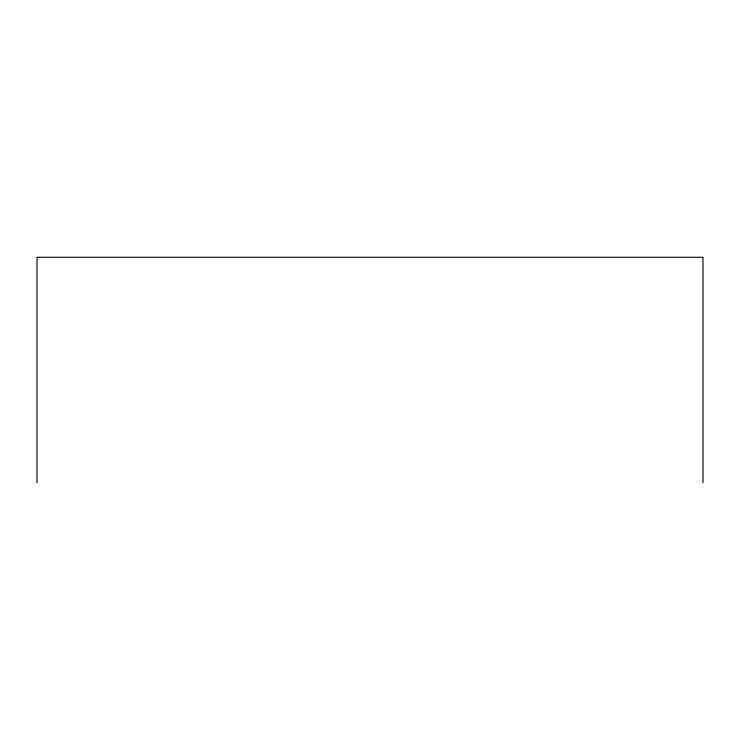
<?xml version="1.0" encoding="UTF-8"?>
<svg xmlns="http://www.w3.org/2000/svg" width="740" height="740" viewBox="0 0 740 740"><rect width="100%" height="100%" fill="white"/><g stroke="black" fill="none" stroke-linecap="round" stroke-linejoin="round"><path stroke-width="1.11" d="M703 482.702L703 257.298L37 257.298L37 482.702"/></g></svg>
